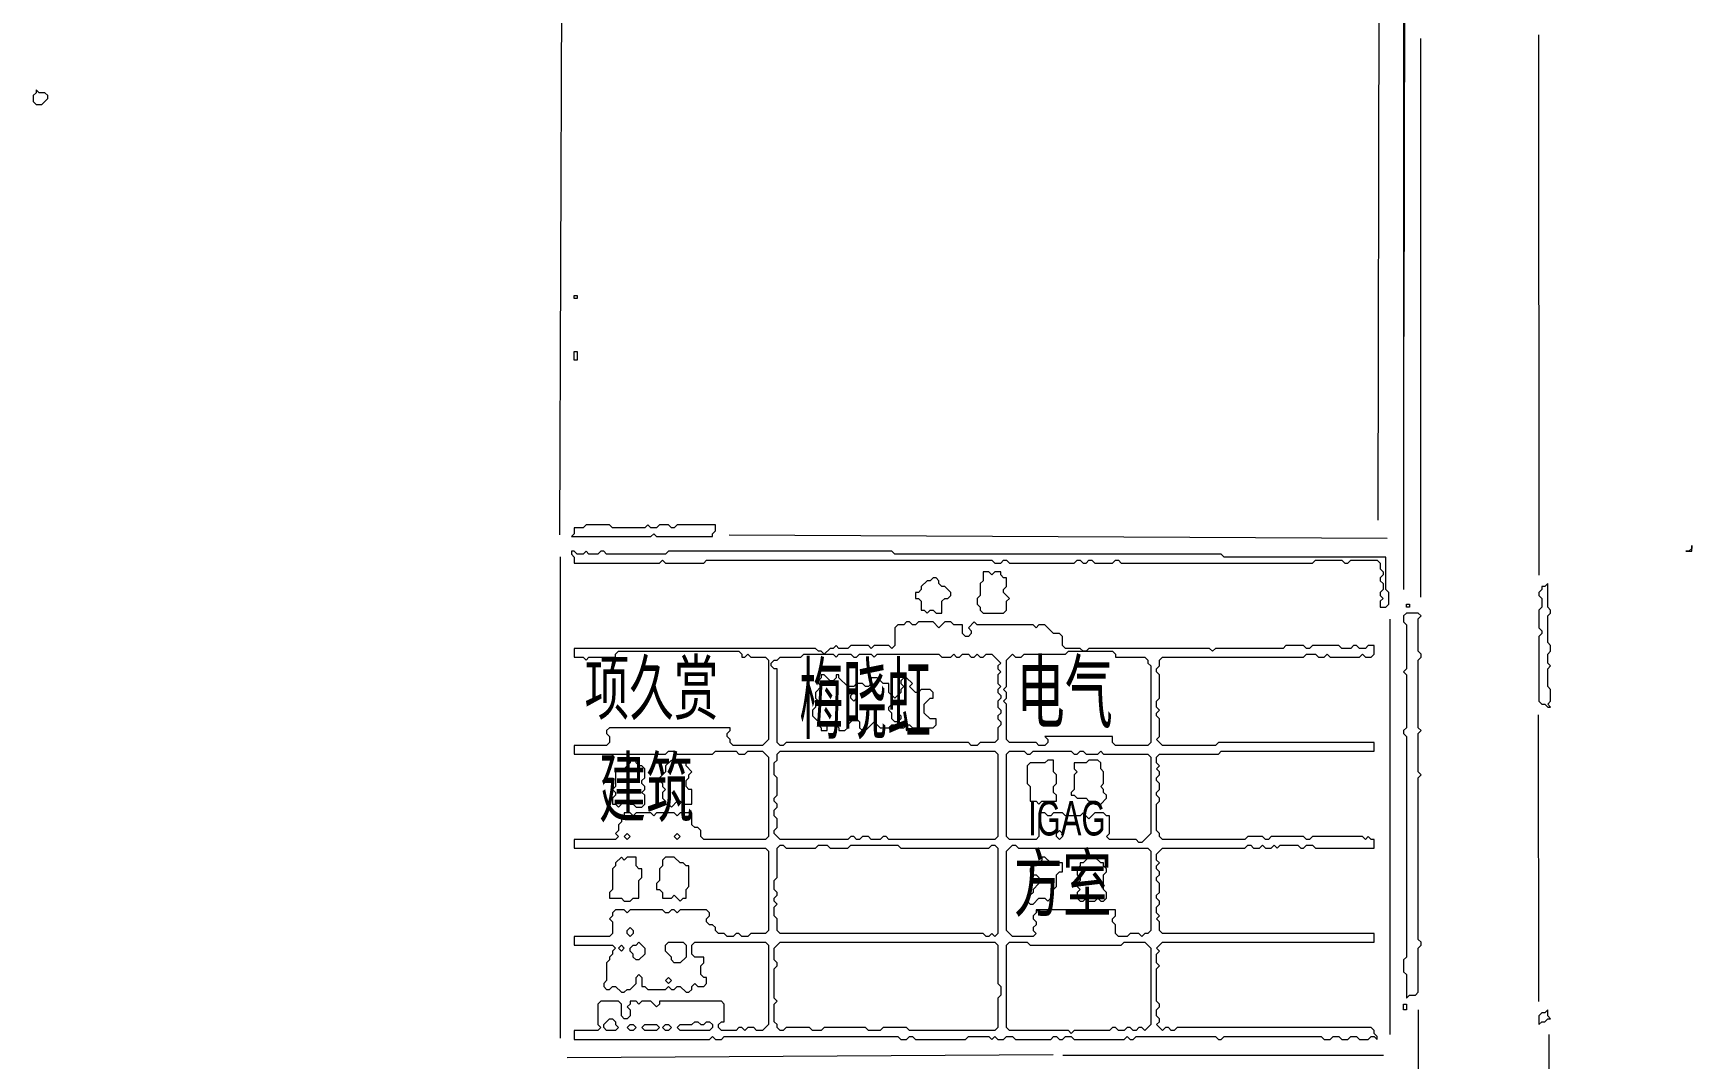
# Model space of a CAD drawing. Extents: x 20 to 3943, y 20 to 2783.
# Drawn here: x 3379 to 3943, y 610 to 959 of the extents above; entities that cross this region are included whole.
import ezdxf

# ---------------------------------------------------------------- set-up
doc = ezdxf.new("R2010")
doc.units = 0
for name, color, linetype, lineweight in [('OCR_TEXT', 6, 'Continuous', 0), ('TRACE_CURVE', 6, 'Continuous', 0), ('TRACE_STRAIGHT', 5, 'Continuous', 0), ('TRACE_TEXT_SYMBOL', 6, 'Continuous', 0)]:
    doc.layers.add(name, color=color, linetype=linetype, lineweight=lineweight)
doc.styles.add('wqy-unicode', font='wqy-unicode.lff')

msp = doc.modelspace()

# ---------------------------------------------------------------- linework, layer by layer
at = {"layer": 'TRACE_CURVE', "color": 6}
for points in [[(3846, 762), (3845, 761), (3845, 759), (3846, 758), (3846, 743), (3845, 742), (3846, 741), (3846, 723), (3845, 722), (3845, 721), (3846, 720), (3846, 645), (3845, 644), (3845, 640), (3846, 639), (3846, 631), (3847, 632), (3849, 632), (3850, 633), (3850, 648), (3851, 649), (3851, 650), (3850, 651), (3850, 706), (3851, 707), (3850, 708), (3850, 721), (3851, 722), (3850, 723), (3850, 746), (3851, 747), (3851, 748), (3850, 749), (3850, 760), (3851, 761), (3850, 762)], [(3640, 747), (3641, 748), (3651, 748), (3652, 747), (3653, 748), (3657, 748), (3658, 747), (3659, 747), (3660, 748), (3664, 748), (3665, 747), (3666, 748), (3687, 748), (3688, 747), (3691, 747), (3692, 748), (3693, 747), (3694, 747), (3695, 748), (3697, 748), (3698, 747), (3699, 747), (3700, 748), (3701, 747), (3702, 747), (3703, 748), (3705, 748), (3708, 745), (3707, 744), (3707, 743), (3708, 742), (3707, 741), (3707, 738), (3708, 737), (3707, 736), (3707, 735), (3708, 734), (3708, 733), (3707, 732), (3707, 730), (3708, 729), (3708, 728), (3707, 727), (3707, 726), (3708, 725), (3708, 724), (3707, 723), (3707, 719), (3706, 718), (3701, 718), (3700, 717), (3698, 717), (3697, 718), (3635, 718), (3634, 717), (3633, 717), (3632, 718), (3632, 743), (3631, 743), (3630, 744), (3630, 745), (3631, 746), (3632, 746), (3633, 747)], [(3730, 748), (3731, 749), (3746, 749), (3747, 748), (3747, 747), (3757, 747), (3758, 746), (3758, 745), (3759, 744), (3759, 718), (3758, 717), (3747, 717), (3746, 718), (3746, 720), (3723, 720), (3724, 719), (3724, 718), (3723, 717), (3721, 717), (3720, 718), (3711, 718), (3710, 719), (3710, 731), (3709, 732), (3710, 733), (3710, 735), (3709, 736), (3710, 737), (3710, 746), (3712, 748), (3713, 747), (3715, 747), (3716, 748)], [(3632, 714), (3633, 715), (3706, 715), (3707, 714), (3707, 686), (3706, 685), (3670, 685), (3669, 686), (3668, 686), (3667, 685), (3664, 685), (3663, 686), (3661, 686), (3660, 685), (3659, 685), (3658, 686), (3657, 686), (3656, 685), (3633, 685), (3631, 687), (3631, 688), (3632, 689), (3632, 692), (3631, 693), (3631, 695), (3632, 696), (3632, 697), (3631, 698), (3631, 699), (3632, 700), (3632, 706), (3631, 707), (3631, 711), (3632, 712)], [(3710, 714), (3711, 715), (3716, 715), (3717, 714), (3718, 714), (3719, 715), (3732, 715), (3733, 714), (3734, 714), (3735, 715), (3736, 715), (3737, 714), (3741, 714), (3742, 715), (3743, 714), (3758, 714), (3759, 713), (3759, 687), (3756, 684), (3755, 684), (3754, 685), (3745, 685), (3744, 686), (3745, 687), (3745, 693), (3744, 693), (3743, 694), (3740, 694), (3738, 692), (3736, 694), (3735, 693), (3730, 693), (3729, 694), (3726, 694), (3725, 693), (3724, 693), (3723, 694), (3721, 694), (3721, 686), (3720, 685), (3711, 685), (3710, 686)], [(3580, 686), (3581, 687), (3582, 686), (3581, 685)], [(3597, 686), (3598, 687), (3599, 686), (3598, 685)], [(3632, 682), (3633, 683), (3634, 683), (3635, 682), (3645, 682), (3646, 683), (3649, 683), (3650, 682), (3656, 682), (3657, 683), (3673, 683), (3674, 682), (3704, 682), (3705, 683), (3706, 683), (3707, 682), (3707, 653), (3706, 652), (3705, 653), (3704, 652), (3703, 652), (3702, 653), (3633, 653), (3632, 654), (3632, 658), (3631, 659), (3631, 662), (3632, 663), (3631, 664), (3631, 665), (3632, 666), (3632, 667), (3631, 668), (3631, 671), (3632, 672)], [(3712, 683), (3713, 683), (3714, 682), (3758, 682), (3759, 681), (3759, 654), (3758, 653), (3757, 653), (3756, 652), (3755, 653), (3752, 653), (3751, 652), (3748, 652), (3747, 653), (3747, 656), (3746, 657), (3746, 658), (3747, 659), (3747, 661), (3720, 661), (3720, 660), (3719, 659), (3719, 658), (3720, 657), (3720, 656), (3719, 655), (3719, 654), (3720, 653), (3719, 652), (3712, 652), (3710, 654), (3710, 681)], [(3727, 687), (3728, 688), (3729, 687), (3729, 686), (3728, 685), (3727, 686)], [(3581, 654), (3582, 655), (3583, 654), (3583, 653), (3582, 652), (3581, 653)], [(3578, 648), (3579, 649), (3580, 648), (3579, 647)], [(3584, 649), (3585, 650), (3587, 648), (3587, 646), (3585, 644), (3584, 644), (3583, 645), (3583, 646), (3582, 647), (3582, 648), (3583, 649)], [(3594, 649), (3595, 650), (3600, 650), (3601, 649), (3601, 645), (3599, 643), (3597, 643), (3596, 644), (3596, 645), (3594, 647)], [(3633, 650), (3706, 650), (3707, 649), (3707, 636), (3708, 635), (3708, 632), (3707, 631), (3707, 621), (3706, 620), (3677, 620), (3676, 621), (3668, 621), (3667, 620), (3663, 620), (3662, 621), (3648, 621), (3647, 620), (3644, 620), (3643, 621), (3635, 621), (3634, 620), (3633, 620), (3632, 621), (3632, 622), (3631, 623), (3631, 629), (3632, 630), (3631, 631), (3631, 641), (3632, 642), (3632, 643), (3631, 644), (3631, 648)], [(3710, 649), (3711, 650), (3717, 650), (3718, 649), (3749, 649), (3750, 650), (3757, 650), (3759, 648), (3759, 622), (3757, 620), (3756, 621), (3755, 621), (3754, 620), (3753, 620), (3752, 621), (3751, 621), (3750, 620), (3748, 620), (3747, 621), (3746, 621), (3745, 620), (3733, 620), (3732, 619), (3731, 620), (3711, 620), (3710, 621)], [(3594, 637), (3595, 638), (3596, 637), (3595, 636)], [(3575, 624), (3576, 624), (3577, 623), (3577, 622), (3578, 621), (3577, 620), (3574, 620), (3573, 621), (3573, 622)], [(3581, 621), (3582, 622), (3583, 622), (3584, 621), (3583, 620), (3582, 620)], [(3586, 621), (3587, 622), (3591, 622), (3592, 621), (3591, 620), (3587, 620)], [(3593, 621), (3594, 622), (3595, 622), (3596, 621), (3595, 620), (3594, 620)], [(3603, 622), (3604, 623), (3605, 623), (3606, 622), (3607, 622), (3608, 623), (3609, 623), (3610, 622), (3610, 621), (3609, 620), (3599, 620), (3598, 621), (3599, 622)]]:
    msp.add_lwpolyline(points, close=True, dxfattribs=at)
for points in [[(3676, 759), (3675, 758), (3673, 758), (3672, 757), (3672, 751), (3671, 750), (3670, 751), (3665, 751), (3664, 750), (3663, 751), (3657, 751), (3656, 750), (3653, 750), (3652, 751), (3651, 750), (3650, 750), (3648, 748), (3647, 749), (3646, 749), (3645, 750), (3563, 750), (3563, 747), (3566, 747), (3567, 746), (3568, 747), (3577, 747), (3577, 748), (3578, 749), (3619, 749), (3620, 748), (3620, 747), (3621, 747), (3622, 748), (3623, 747), (3628, 747), (3629, 746), (3629, 719), (3627, 717), (3617, 717), (3616, 718), (3616, 719), (3615, 720), (3615, 721), (3616, 722), (3616, 723), (3575, 723), (3574, 722), (3574, 721), (3575, 720), (3575, 718), (3574, 717), (3563, 717), (3563, 714), (3594, 714), (3595, 715), (3597, 715), (3598, 714), (3610, 714), (3611, 715), (3618, 715), (3619, 714), (3621, 714), (3622, 715), (3627, 715)], [(3726, 755), (3723, 758), (3721, 758), (3720, 757), (3719, 758), (3700, 758), (3699, 759), (3697, 757), (3698, 756), (3698, 755), (3697, 754), (3696, 754), (3695, 755), (3695, 758), (3692, 758), (3691, 759), (3689, 759), (3687, 757), (3685, 759), (3680, 759), (3679, 758), (3678, 758), (3677, 759), (3676, 759)], [(3761, 711), (3761, 713), (3762, 714), (3782, 714), (3783, 715), (3835, 715), (3835, 718), (3782, 718), (3781, 717), (3763, 717), (3761, 719), (3762, 720), (3762, 726), (3761, 727), (3761, 728), (3762, 729), (3761, 730), (3761, 732), (3762, 733), (3762, 741), (3761, 742), (3761, 743), (3762, 744), (3762, 746), (3763, 747), (3811, 747), (3812, 748), (3815, 748), (3816, 747), (3818, 747), (3819, 748), (3820, 747), (3830, 747), (3831, 748), (3832, 747), (3834, 747), (3835, 748), (3835, 751), (3833, 751), (3832, 750), (3830, 750), (3829, 751), (3828, 751), (3827, 750), (3824, 750), (3823, 751), (3814, 751), (3813, 750), (3812, 750), (3811, 751), (3805, 751), (3804, 750), (3781, 750), (3780, 749), (3779, 750), (3738, 750), (3737, 749), (3736, 749), (3735, 750), (3730, 750), (3729, 751), (3729, 754), (3728, 755), (3726, 755)], [(3627, 715), (3629, 713), (3629, 686), (3628, 685), (3607, 685), (3606, 686), (3606, 688), (3605, 689), (3604, 689), (3603, 690), (3603, 694), (3599, 694), (3598, 693), (3597, 694), (3591, 694), (3590, 693), (3589, 694), (3584, 694), (3583, 693), (3582, 694), (3580, 694), (3580, 693), (3579, 692), (3579, 691), (3578, 690), (3578, 688), (3577, 687), (3578, 686), (3577, 685), (3563, 685), (3563, 682), (3628, 682), (3629, 681), (3629, 654), (3628, 653), (3623, 653), (3622, 652), (3620, 652), (3619, 653), (3618, 653), (3617, 652), (3615, 652), (3614, 653), (3612, 653), (3611, 654), (3611, 655), (3610, 656), (3609, 656), (3608, 657), (3608, 658), (3609, 659), (3609, 660), (3608, 661), (3599, 661), (3598, 660), (3597, 661), (3596, 661), (3595, 660), (3594, 660), (3593, 661), (3582, 661), (3581, 660), (3580, 661), (3577, 661)], [(3761, 666), (3762, 667), (3762, 670), (3761, 671), (3761, 672), (3762, 673), (3762, 674), (3761, 675), (3761, 676), (3762, 677), (3761, 678), (3761, 680), (3763, 682), (3791, 682), (3792, 683), (3793, 683), (3794, 682), (3796, 682), (3797, 683), (3798, 682), (3800, 682), (3801, 683), (3802, 682), (3803, 683), (3809, 683), (3810, 682), (3811, 682), (3812, 683), (3814, 683), (3815, 682), (3835, 682), (3835, 685), (3834, 685), (3833, 686), (3832, 685), (3831, 686), (3814, 686), (3813, 685), (3812, 685), (3811, 686), (3800, 686), (3799, 685), (3798, 685), (3797, 686), (3792, 686), (3791, 685), (3763, 685), (3762, 686), (3762, 687), (3761, 688), (3761, 697), (3762, 698), (3762, 699), (3761, 700), (3761, 701), (3762, 702), (3762, 704), (3761, 705), (3761, 706), (3762, 707), (3762, 708), (3761, 709), (3762, 710), (3761, 711)], [(3730, 618), (3732, 618), (3733, 617), (3750, 617), (3751, 618), (3752, 617), (3753, 617), (3754, 618), (3781, 618), (3782, 617), (3783, 617), (3784, 618), (3817, 618), (3818, 617), (3820, 617), (3821, 618), (3823, 618), (3824, 617), (3826, 617), (3827, 618), (3829, 618), (3830, 617), (3833, 617), (3834, 618), (3835, 618), (3836, 617), (3836, 618), (3835, 619), (3835, 620), (3834, 621), (3768, 621), (3767, 620), (3766, 620), (3765, 621), (3764, 621), (3763, 620), (3761, 622), (3762, 623), (3762, 624), (3761, 625), (3761, 627), (3762, 628), (3762, 629), (3761, 630), (3761, 641), (3762, 642), (3761, 643), (3761, 646), (3762, 647), (3761, 648), (3763, 650), (3835, 650), (3835, 653), (3763, 653), (3762, 654), (3762, 657), (3761, 658), (3762, 659), (3761, 660), (3761, 662), (3762, 663), (3762, 664), (3761, 665), (3761, 666)], [(3577, 661), (3576, 660), (3576, 659), (3575, 658), (3576, 657), (3576, 653), (3575, 652), (3563, 652), (3563, 649), (3576, 649), (3577, 648), (3576, 647), (3576, 646), (3575, 645), (3575, 644), (3574, 643), (3574, 637), (3573, 636), (3573, 635), (3574, 634), (3575, 634), (3576, 635), (3577, 635), (3579, 633), (3580, 633), (3581, 634), (3582, 634), (3584, 636), (3584, 638), (3585, 639), (3586, 638), (3586, 635), (3587, 635), (3588, 634), (3594, 634), (3595, 635), (3596, 634), (3597, 634), (3598, 635), (3599, 635), (3601, 633), (3602, 633), (3603, 634), (3603, 635), (3604, 636), (3605, 635), (3607, 635), (3608, 636), (3608, 638), (3607, 638), (3606, 639), (3606, 642), (3607, 643), (3607, 645), (3604, 645), (3603, 646), (3603, 649), (3604, 650), (3628, 650), (3629, 649), (3629, 622), (3627, 620), (3625, 620), (3624, 621)], [(3624, 621), (3622, 621), (3621, 620), (3620, 621), (3619, 621), (3618, 620), (3613, 620), (3612, 621), (3612, 622), (3613, 623), (3614, 623), (3614, 629), (3613, 630), (3592, 630), (3592, 629), (3591, 628), (3589, 630), (3586, 630), (3585, 629), (3584, 630), (3582, 630), (3582, 629), (3581, 628), (3582, 627), (3582, 625), (3581, 624), (3580, 624), (3579, 625), (3579, 629), (3578, 630), (3572, 630), (3571, 629), (3571, 622), (3572, 621), (3571, 620), (3563, 620), (3563, 617), (3609, 617), (3610, 618), (3611, 617), (3613, 617), (3614, 618), (3673, 618), (3674, 617), (3676, 617), (3677, 618), (3678, 618), (3679, 617), (3696, 617), (3697, 618), (3704, 618), (3705, 617), (3706, 618), (3707, 617), (3709, 617), (3710, 618), (3712, 618), (3713, 617), (3725, 617), (3726, 618), (3727, 618), (3728, 617), (3729, 617), (3730, 618)]]:
    msp.add_lwpolyline(points, dxfattribs=at)
at = {"layer": 'TRACE_STRAIGHT', "color": 5}
for p, q in [((3845.18, 856.12), (3848.98, 2726.13)), ((3845, 1333), (3845, 770)), ((3836.33, 793.63), (3837.08, 1193.62)), ((3558.08, 788.62), (3558.85, 987.38)), ((3850.73, 957.38), (3850.73, 767.38)), ((3890.91, 958.63), (3890.95, 774.87)), ((3615.62, 788.63), (3839.38, 787.42)), ((3558.29, 617.37), (3558.33, 781.13)), ((3840.42, 618.62), (3840.46, 759.88)), ((3890.73, 727.38), (3890.82, 629.87)), ((3850, 627), (3850, 76)), ((3894.44, 304.88), (3894.46, 618.63)), ((3560.61, 610.86), (3725.88, 611.84)), ((3729.12, 611.57), (3838.13, 611.65))]:
    msp.add_line(p, q, dxfattribs=at)
at = {"layer": 'TRACE_TEXT_SYMBOL', "color": 6}
for points in [[(3380, 940), (3380, 939), (3379, 938), (3379, 936), (3380, 935), (3382, 935), (3384, 937), (3384, 938), (3383, 939), (3381, 939)], [(3563, 870), (3564, 870), (3564, 869), (3563, 869)], [(3563, 851), (3564, 851), (3564, 848), (3563, 848)], [(3567, 792), (3566, 791), (3563, 791), (3563, 789), (3562, 788), (3589, 788), (3590, 789), (3591, 788), (3610, 788), (3610, 789), (3611, 790), (3611, 792), (3598, 792), (3597, 791), (3596, 791), (3595, 792), (3592, 792), (3591, 791), (3589, 791), (3588, 792), (3587, 791), (3576, 791), (3575, 792)], [(3943, 785), (3943, 784), (3942, 783), (3941, 783), (3943, 783)], [(3685, 774), (3684, 773), (3683, 773), (3681, 771), (3681, 770), (3680, 769), (3679, 769), (3679, 767), (3680, 767), (3681, 766), (3681, 763), (3682, 763), (3683, 762), (3684, 763), (3685, 763), (3686, 762), (3688, 762), (3688, 766), (3689, 767), (3690, 767), (3691, 768), (3691, 769), (3689, 771), (3688, 771), (3687, 772), (3687, 773), (3686, 774)], [(3702, 776), (3702, 773), (3701, 772), (3701, 768), (3700, 767), (3700, 765), (3701, 764), (3701, 763), (3702, 762), (3709, 762), (3710, 763), (3710, 766), (3711, 767), (3709, 769), (3709, 770), (3710, 771), (3710, 774), (3709, 774), (3708, 775), (3708, 776), (3706, 776), (3705, 775), (3704, 776)], [(3894, 772), (3893, 771), (3892, 771), (3892, 770), (3891, 769), (3891, 768), (3892, 767), (3892, 764), (3891, 763), (3891, 757), (3892, 756), (3892, 755), (3891, 754), (3891, 732), (3892, 731), (3893, 731), (3894, 730), (3895, 730), (3894, 731), (3895, 732), (3895, 736), (3894, 737), (3894, 743), (3895, 744), (3894, 745), (3894, 748), (3895, 749), (3895, 751), (3894, 752), (3894, 761), (3895, 762), (3895, 763), (3894, 764)], [(3846, 765), (3847, 765), (3847, 764), (3846, 764)], [(3657, 734), (3658, 735), (3659, 734), (3659, 733), (3658, 732), (3657, 733)], [(3672, 732), (3673, 731), (3673, 728), (3674, 727), (3674, 726), (3673, 725), (3672, 725), (3671, 726), (3671, 728), (3670, 729), (3670, 730)], [(3582, 712), (3582, 711), (3580, 709), (3578, 709), (3577, 708), (3577, 703), (3576, 702), (3577, 701), (3577, 700), (3576, 699), (3576, 697), (3577, 697), (3578, 696), (3580, 698), (3581, 698), (3582, 697), (3583, 697), (3584, 696), (3586, 696), (3587, 697), (3587, 700), (3586, 701), (3587, 702), (3587, 703), (3586, 704), (3586, 705), (3587, 706), (3587, 709), (3586, 710), (3585, 710), (3584, 711), (3584, 712)], [(3596, 712), (3594, 710), (3594, 708), (3592, 706), (3592, 705), (3593, 704), (3593, 703), (3594, 702), (3593, 701), (3593, 699), (3594, 698), (3594, 697), (3595, 697), (3596, 696), (3598, 698), (3599, 698), (3600, 697), (3603, 697), (3603, 702), (3602, 702), (3601, 703), (3601, 705), (3602, 706), (3602, 707), (3603, 708), (3601, 710), (3601, 711), (3600, 712), (3599, 712), (3598, 711), (3597, 711)], [(3724, 712), (3723, 711), (3718, 711), (3717, 710), (3717, 704), (3718, 703), (3718, 698), (3720, 698), (3721, 697), (3722, 698), (3727, 698), (3727, 700), (3726, 701), (3726, 703), (3727, 704), (3727, 707), (3726, 708), (3726, 712)], [(3738, 712), (3737, 711), (3733, 711), (3733, 709), (3734, 708), (3733, 707), (3733, 702), (3732, 701), (3732, 700), (3733, 700), (3734, 699), (3737, 699), (3738, 698), (3739, 698), (3740, 697), (3742, 697), (3744, 699), (3744, 700), (3743, 701), (3743, 702), (3742, 703), (3743, 704), (3743, 708), (3742, 709), (3742, 711), (3741, 712)], [(3579, 679), (3577, 677), (3577, 676), (3576, 675), (3576, 668), (3575, 667), (3575, 665), (3579, 665), (3580, 664), (3582, 664), (3583, 665), (3585, 665), (3585, 671), (3586, 672), (3586, 675), (3585, 675), (3584, 676), (3584, 679), (3581, 679), (3580, 678)], [(3594, 679), (3593, 678), (3593, 676), (3592, 675), (3592, 671), (3591, 670), (3591, 668), (3592, 668), (3593, 667), (3593, 665), (3596, 665), (3597, 666), (3599, 664), (3600, 665), (3601, 665), (3601, 668), (3602, 669), (3602, 676), (3601, 676), (3600, 677), (3599, 677), (3597, 679)], [(3722, 679), (3722, 678), (3720, 676), (3719, 676), (3718, 675), (3718, 674), (3719, 673), (3720, 673), (3721, 672), (3721, 670), (3719, 668), (3719, 667), (3718, 666), (3717, 666), (3717, 664), (3718, 663), (3719, 663), (3721, 665), (3723, 665), (3724, 664), (3726, 666), (3726, 668), (3727, 669), (3727, 673), (3728, 674), (3729, 674), (3729, 677), (3725, 677), (3723, 679)], [(3738, 679), (3736, 677), (3735, 677), (3735, 676), (3734, 675), (3734, 673), (3735, 672), (3735, 671), (3734, 670), (3734, 669), (3735, 668), (3734, 667), (3734, 666), (3733, 665), (3734, 665), (3735, 664), (3736, 664), (3737, 665), (3738, 664), (3740, 664), (3741, 665), (3742, 664), (3743, 664), (3744, 665), (3744, 667), (3743, 668), (3743, 673), (3744, 674), (3744, 675), (3743, 676), (3743, 677), (3742, 677), (3740, 679)], [(3845, 629), (3846, 629), (3846, 627), (3845, 627)], [(3894, 627), (3893, 626), (3892, 626), (3891, 625), (3891, 622), (3892, 623), (3893, 623), (3894, 624), (3895, 624), (3894, 625)]]:
    msp.add_lwpolyline(points, close=True, dxfattribs=at)
for points in [[(3562, 783), (3562, 782), (3563, 781), (3563, 779), (3592, 779), (3593, 780), (3594, 779), (3607, 779), (3608, 780), (3705, 780), (3706, 779), (3708, 779), (3709, 780), (3710, 780), (3711, 779), (3733, 779), (3734, 780), (3735, 780), (3736, 779), (3737, 779), (3738, 780), (3739, 780), (3740, 779), (3746, 779), (3747, 780), (3748, 780), (3749, 779), (3814, 779), (3815, 780), (3824, 780), (3825, 779), (3826, 779), (3827, 780), (3836, 780), (3837, 779), (3837, 777), (3838, 776), (3838, 775), (3837, 774), (3837, 773), (3838, 772), (3838, 770), (3837, 769), (3837, 768), (3838, 767), (3837, 766), (3837, 764), (3839, 764), (3840, 765), (3840, 769), (3839, 770), (3839, 781), (3784, 781), (3783, 782), (3672, 782), (3671, 783), (3595, 783), (3594, 782), (3574, 782), (3573, 783), (3572, 783), (3571, 782), (3568, 782), (3567, 783)], [(3567, 783), (3566, 782), (3564, 782), (3563, 783), (3562, 783)], [(3647, 741), (3647, 740), (3646, 739), (3646, 738), (3647, 737), (3645, 735), (3645, 733), (3646, 732), (3645, 731), (3645, 730), (3644, 729), (3644, 727), (3646, 725), (3646, 724), (3647, 723), (3647, 722), (3649, 722), (3649, 724), (3650, 725), (3651, 725), (3653, 723), (3653, 722), (3655, 722), (3656, 723), (3656, 724), (3658, 726), (3659, 726), (3660, 725), (3660, 723), (3661, 722), (3662, 722), (3665, 725), (3667, 723), (3670, 723), (3671, 724), (3672, 724), (3673, 723), (3675, 723), (3676, 724), (3677, 724), (3678, 723), (3685, 723), (3686, 724), (3686, 726), (3684, 726), (3682, 728), (3682, 731), (3684, 733), (3685, 733), (3685, 735), (3684, 736), (3681, 736), (3680, 735), (3679, 735), (3677, 737), (3678, 738), (3676, 740), (3675, 740), (3674, 739), (3674, 738), (3675, 737), (3674, 736), (3674, 735), (3672, 733)], [(3672, 733), (3670, 735), (3670, 738), (3668, 738), (3666, 740), (3664, 740), (3664, 738), (3663, 737), (3662, 737), (3661, 738), (3659, 738), (3658, 737), (3656, 737), (3653, 740), (3653, 741), (3652, 741), (3652, 740), (3651, 739), (3650, 739), (3648, 741), (3647, 741)]]:
    msp.add_lwpolyline(points, dxfattribs=at)

# ---------------------------------------------------------------- texts
at = {"layer": 'OCR_TEXT', "color": 6, "style": 'wqy-unicode'}
for s, height, width, p in [('项久赏', 17.94, 0.619516, (3566.53, 727.61)), ('梅晓虹', 22.62, 0.483523, (3639.53, 721.55)), ('电气', 20.28, 0.591928, (3713.38, 725.08)), ('建筑', 19.5, 0.600758, (3571.38, 692.92)), ('IGAG', 11.7, 0.672514, (3717.32, 686.35)), ('方室', 18.72, 0.65345, (3712.39, 660.76))]:
    msp.add_text(s, height=height, dxfattribs=dict(at, width=width)).set_placement(p)

doc.saveas('drawing.dxf')
